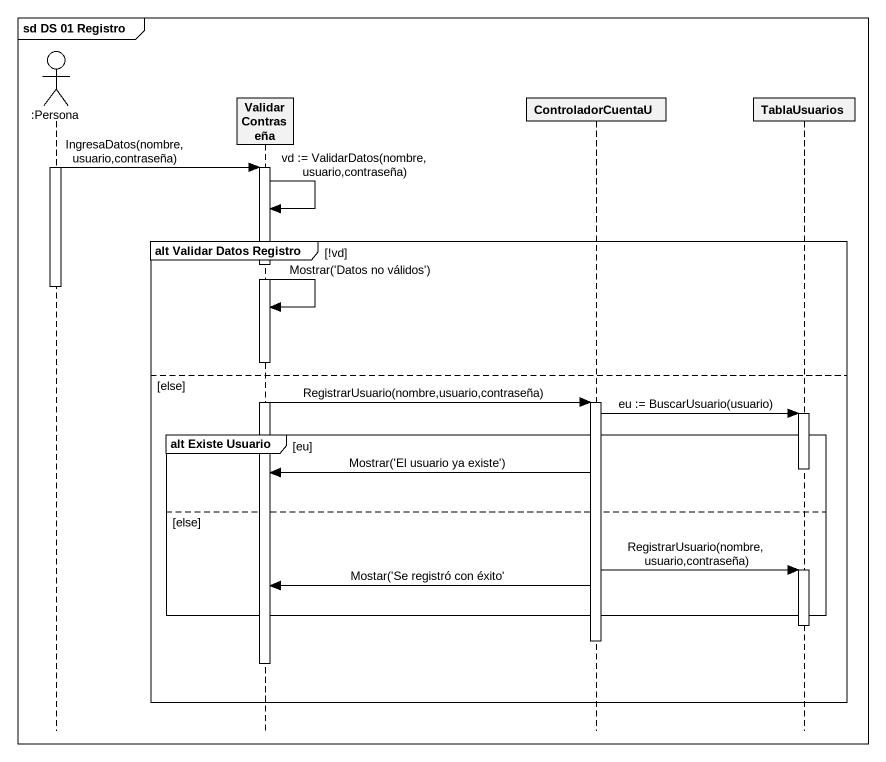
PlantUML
@startuml
mainframe sd DS 01 Registro
hide footbox
actor ":Persona" as Persona
participant "Validar Contraseña" as Validar_Contraseña
participant ControladorCuentaU
participant TablaUsuarios

activate Persona
Persona -> Validar_Contraseña : IngresaDatos(nombre, usuario,contraseña)
activate Validar_Contraseña
Validar_Contraseña -> Validar_Contraseña : vd := ValidarDatos(nombre, usuario,contraseña)
group alt Validar Datos Registro [!vd]
  deactivate Persona
  Validar_Contraseña -> Validar_Contraseña : Mostrar('Datos no válidos')
else else
  Validar_Contraseña -> ControladorCuentaU : RegistrarUsuario(nombre,usuario,contraseña)
  activate ControladorCuentaU
  ControladorCuentaU -> TablaUsuarios : eu := BuscarUsuario(usuario)
  activate TablaUsuarios
  group alt Existe Usuario [eu]
    deactivate TablaUsuarios
    ControladorCuentaU -> Validar_Contraseña : Mostrar('El usuario ya existe')
  else else
    ControladorCuentaU -> TablaUsuarios : RegistrarUsuario(nombre, usuario,contraseña)
    activate TablaUsuarios
    ControladorCuentaU -> Validar_Contraseña : Mostar('Se registró con éxito'
  end
  deactivate TablaUsuarios
  deactivate ControladorCuentaU
  deactivate Validar_Contraseña
end
@enduml
